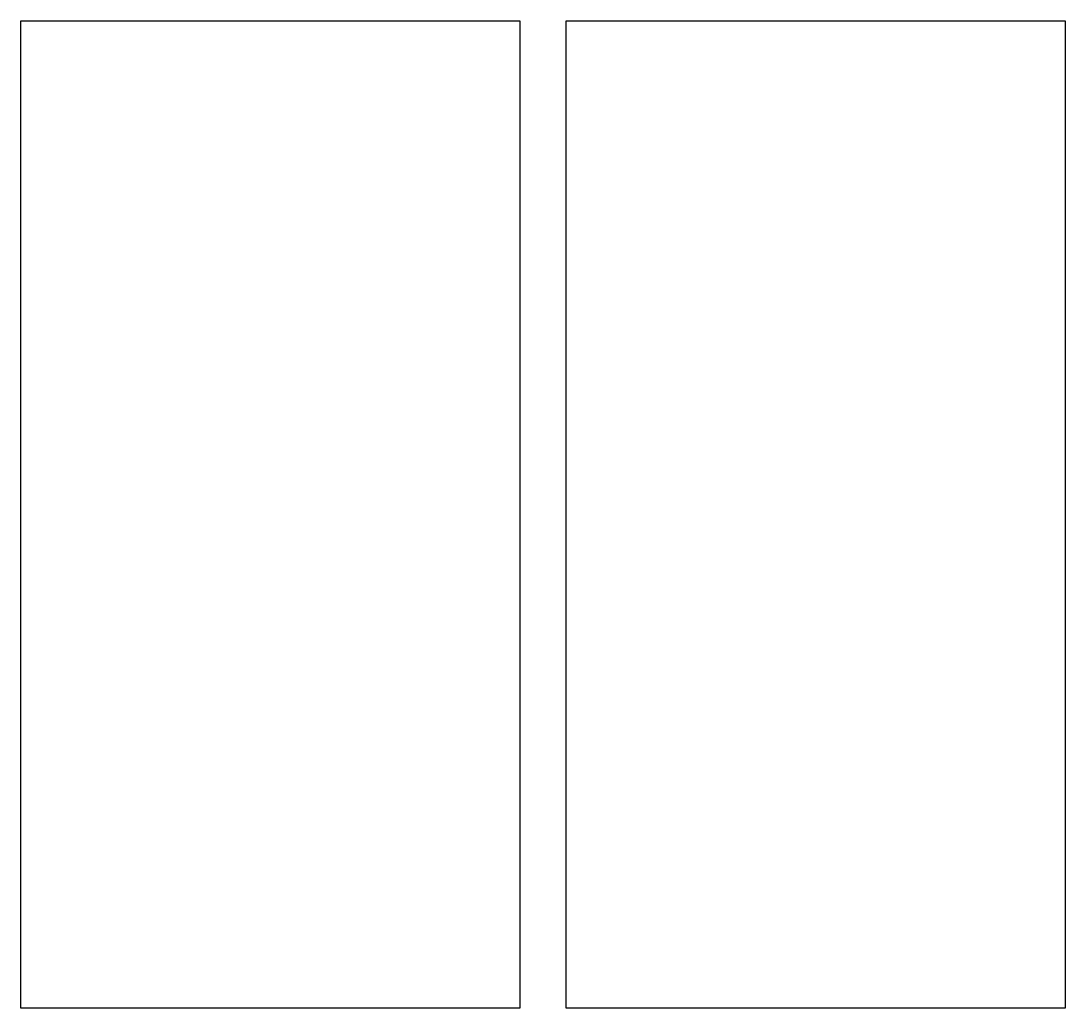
# Model space of a CAD drawing. Header units: metres. Extents: x 0 to 142, y 0 to 134.
import ezdxf

# ---------------------------------------------------------------- set-up
doc = ezdxf.new("R2010")
doc.units = ezdxf.units.M

msp = doc.modelspace()

# ---------------------------------------------------------------- linework, layer by layer
at = {"layer": 'Layer0'}
for points in [[(0, 0, 0), (0, 134.5, 0), (68, 134.5, 0), (68, 0, 0), (0, 0, 0)], [(74.32, 0, 0), (74.32, 134.5, 0), (142.32, 134.5, 0), (142.32, 0, 0), (74.32, 0, 0)]]:
    msp.add_polyline3d(points, dxfattribs=at)

doc.saveas('drawing.dxf')
